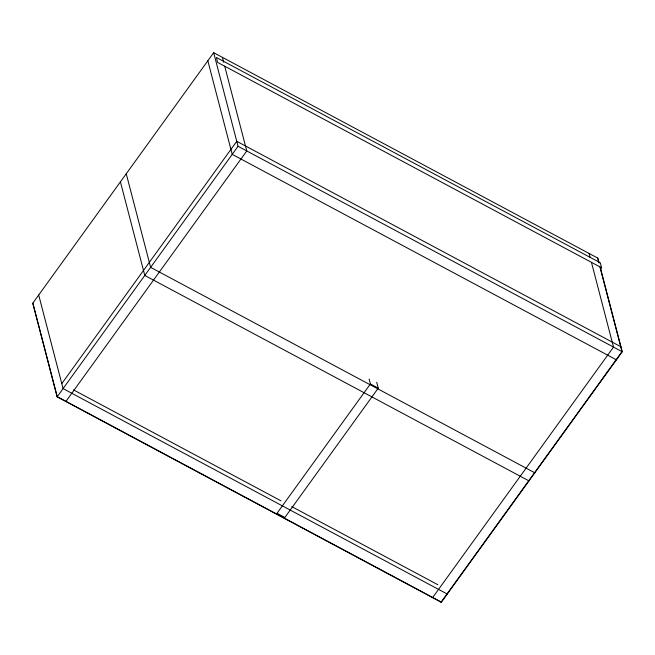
<?xml version="1.0" encoding="UTF-8"?>
<svg xmlns="http://www.w3.org/2000/svg" width="655" height="655" viewBox="0 0 655 655"><rect width="100%" height="100%" fill="white"/><g stroke="black" fill="none" stroke-linecap="round" stroke-linejoin="round"><path stroke-width="0.98" d="M599.153 263.089L597.876 258.16L213.677 52.695L32.75 303.249L57.124 396.84L441.323 602.305L622.25 351.751L600.438 268.018M61.783 383.617L236.758 141.308L620.956 346.773M57.124 396.84L238.052 146.286L213.677 52.695M65.852 401.499L246.779 150.953L224.714 66.229M369.109 379.032L370.394 383.961L277.016 513.274L284.868 517.475L378.246 388.161L376.707 382.25M600.389 269.418L601.585 267.756L600.291 262.778L216.363 57.46L217.665 62.438L601.585 267.756M432.595 597.638L613.522 347.084L591.457 262.36M441.052 602.158L621.98 351.604L599.906 266.88M238.052 146.286L622.25 351.751M616.412 359.832L232.214 154.367L207.84 60.784M370.394 383.961L378.246 388.161M534.824 472.82L150.625 267.355L126.251 173.772M528.986 480.909L144.788 275.444L120.414 181.853M73.507 389.881L280.938 500.813M291.762 506.602L437.859 584.735M447.275 594.06L63.077 388.595L38.702 295.004M441.437 602.142L57.247 396.676L32.865 303.085M597.597 258.021L598.629 261.959M589.148 253.501L590.171 257.44M222.405 57.362L223.682 62.29"/></g></svg>
